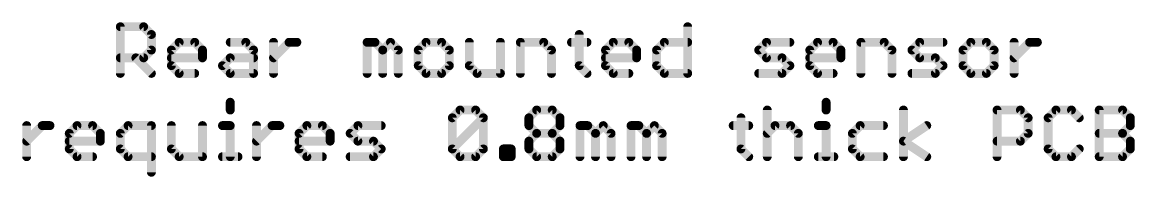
# Model space of a CAD drawing. Extents: x -0.1 to 53.2, y -0.1 to 26.1.
# Drawn here: x 27.78 to 53.25, y 10.76 to 14.29 of the extents above; entities that cross this region are included whole.
import ezdxf

# ---------------------------------------------------------------- set-up
doc = ezdxf.new("R2010")
doc.units = 0
doc.layers.add('20', color=7, linetype='CONTINUOUS')

msp = doc.modelspace()

# ---------------------------------------------------------------- linework, layer by layer
at = {"layer": '20', "const_width": 0.2032}
for points in [[(30.0221, 13.1191), (30.0221, 14.1868)], [(30.0221, 14.1868), (30.556, 14.1868)], [(30.556, 14.1868), (30.7339, 14.0089)], [(43.0126, 14.1868), (43.0126, 13.1191)], [(30.7339, 14.0089), (30.7339, 13.653)], [(40.5297, 14.0089), (40.5297, 13.2971)], [(31.1915, 13.653), (31.3695, 13.8309)], [(31.3695, 13.8309), (31.7254, 13.8309)], [(31.7254, 13.8309), (31.9033, 13.653)], [(32.5389, 13.8309), (32.8948, 13.8309)], [(32.8948, 13.8309), (33.0727, 13.653)], [(33.5303, 13.1191), (33.5303, 13.8309)], [(33.5303, 13.475), (33.8862, 13.8309)], [(33.8862, 13.8309), (34.0642, 13.8309)], [(35.6742, 13.1191), (35.6742, 13.8309)], [(35.6742, 13.8309), (35.8521, 13.8309)], [(35.8521, 13.8309), (36.0301, 13.653)], [(36.0301, 13.653), (36.208, 13.8309)], [(36.208, 13.8309), (36.386, 13.653)], [(37.0215, 13.8309), (36.8436, 13.653)], [(37.3774, 13.8309), (37.0215, 13.8309)], [(37.5554, 13.653), (37.3774, 13.8309)], [(38.013, 13.8309), (38.013, 13.2971)], [(38.7248, 13.1191), (38.7248, 13.8309)], [(39.1824, 13.1191), (39.1824, 13.8309)], [(39.1824, 13.8309), (39.7162, 13.8309)], [(39.7162, 13.8309), (39.8942, 13.653)], [(40.3518, 13.8309), (40.7077, 13.8309)], [(41.1314, 13.653), (41.3093, 13.8309)], [(41.3093, 13.8309), (41.6652, 13.8309)], [(41.6652, 13.8309), (41.8432, 13.653)], [(42.3008, 13.653), (42.4787, 13.8309)], [(42.4787, 13.8309), (43.0126, 13.8309)], [(44.6396, 13.653), (44.8175, 13.8309)], [(44.8175, 13.8309), (45.3514, 13.8309)], [(45.809, 13.653), (45.9869, 13.8309)], [(45.9869, 13.8309), (46.3428, 13.8309)], [(46.3428, 13.8309), (46.5208, 13.653)], [(46.9784, 13.1191), (46.9784, 13.8309)], [(46.9784, 13.8309), (47.5122, 13.8309)], [(47.5122, 13.8309), (47.6902, 13.653)], [(48.1478, 13.653), (48.3257, 13.8309)], [(48.3257, 13.8309), (48.8596, 13.8309)], [(49.4951, 13.8309), (49.3172, 13.653)], [(49.851, 13.8309), (49.4951, 13.8309)], [(50.029, 13.653), (49.851, 13.8309)], [(50.4866, 13.1191), (50.4866, 13.8309)], [(50.4866, 13.475), (50.8425, 13.8309)], [(50.8425, 13.8309), (51.0204, 13.8309)], [(30.556, 13.475), (30.0221, 13.475)], [(30.378, 13.475), (30.7339, 13.1191)], [(30.7339, 13.653), (30.556, 13.475)], [(31.1915, 13.2971), (31.1915, 13.653)], [(31.9033, 13.475), (31.1915, 13.475)], [(31.9033, 13.653), (31.9033, 13.475)], [(32.3609, 13.2971), (32.5389, 13.475)], [(32.5389, 13.475), (33.0727, 13.475)], [(33.0727, 13.653), (33.0727, 13.1191)], [(36.0301, 13.653), (36.0301, 13.1191)], [(36.386, 13.653), (36.386, 13.1191)], [(36.8436, 13.653), (36.8436, 13.2971)], [(37.5554, 13.2971), (37.5554, 13.653)], [(39.8942, 13.653), (39.8942, 13.1191)], [(41.1314, 13.2971), (41.1314, 13.653)], [(41.8432, 13.475), (41.1314, 13.475)], [(41.8432, 13.653), (41.8432, 13.475)], [(42.3008, 13.2971), (42.3008, 13.653)], [(44.8175, 13.475), (44.6396, 13.653)], [(45.1734, 13.475), (44.8175, 13.475)], [(45.3514, 13.2971), (45.1734, 13.475)], [(45.809, 13.2971), (45.809, 13.653)], [(46.5208, 13.475), (45.809, 13.475)], [(46.5208, 13.653), (46.5208, 13.475)], [(47.6902, 13.653), (47.6902, 13.1191)], [(48.3257, 13.475), (48.1478, 13.653)], [(48.6816, 13.475), (48.3257, 13.475)], [(48.8596, 13.2971), (48.6816, 13.475)], [(49.3172, 13.653), (49.3172, 13.2971)], [(50.029, 13.2971), (50.029, 13.653)], [(31.3695, 13.1191), (31.1915, 13.2971)], [(32.5389, 13.1191), (32.3609, 13.2971)], [(36.8436, 13.2971), (37.0215, 13.1191)], [(37.3774, 13.1191), (37.5554, 13.2971)], [(38.013, 13.2971), (38.1909, 13.1191)], [(40.5297, 13.2971), (40.7077, 13.1191)], [(41.3093, 13.1191), (41.1314, 13.2971)], [(42.4787, 13.1191), (42.3008, 13.2971)], [(45.1734, 13.1191), (45.3514, 13.2971)], [(45.9869, 13.1191), (45.809, 13.2971)], [(48.6816, 13.1191), (48.8596, 13.2971)], [(49.3172, 13.2971), (49.4951, 13.1191)], [(49.851, 13.1191), (50.029, 13.2971)], [(31.7254, 13.1191), (31.3695, 13.1191)], [(33.0727, 13.1191), (32.5389, 13.1191)], [(37.0215, 13.1191), (37.3774, 13.1191)], [(38.1909, 13.1191), (38.7248, 13.1191)], [(41.6652, 13.1191), (41.3093, 13.1191)], [(43.0126, 13.1191), (42.4787, 13.1191)], [(44.6396, 13.1191), (45.1734, 13.1191)], [(46.3428, 13.1191), (45.9869, 13.1191)], [(48.1478, 13.1191), (48.6816, 13.1191)], [(49.4951, 13.1191), (49.851, 13.1191)], [(32.5388, 12.4598), (32.5388, 12.2818)], [(46.1818, 12.4598), (46.1818, 12.2818)], [(37.6232, 12.1039), (37.8011, 12.2818)], [(37.8011, 12.2818), (38.157, 12.2818)], [(38.157, 12.2818), (38.335, 12.1039)], [(39.3773, 12.1039), (39.5552, 12.2818)], [(39.5552, 12.2818), (39.9111, 12.2818)], [(39.9111, 12.2818), (40.0891, 12.1039)], [(44.8345, 12.2818), (44.8345, 11.2141)], [(47.9528, 11.2141), (47.9528, 12.2818)], [(50.0967, 11.2141), (50.0967, 12.2818)], [(50.0967, 12.2818), (50.6306, 12.2818)], [(50.6306, 12.2818), (50.8085, 12.1039)], [(51.4441, 12.2818), (51.2661, 12.1039)], [(51.8, 12.2818), (51.4441, 12.2818)], [(51.9779, 12.1039), (51.8, 12.2818)], [(52.4355, 11.2141), (52.4355, 12.2818)], [(52.4355, 12.2818), (52.9694, 12.2818)], [(52.9694, 12.2818), (53.1473, 12.1039)], [(27.8782, 11.2141), (27.8782, 11.9259)], [(27.8782, 11.57), (28.2341, 11.9259)], [(28.2341, 11.9259), (28.4121, 11.9259)], [(28.8527, 11.748), (29.0307, 11.9259)], [(29.0307, 11.9259), (29.3866, 11.9259)], [(29.3866, 11.9259), (29.5645, 11.748)], [(30.2001, 11.9259), (30.0221, 11.748)], [(30.7339, 11.9259), (30.2001, 11.9259)], [(30.7339, 10.8582), (30.7339, 11.9259)], [(31.1915, 11.9259), (31.1915, 11.3921)], [(31.9033, 11.2141), (31.9033, 11.9259)], [(32.3609, 11.9259), (32.5388, 11.9259)], [(32.5388, 11.9259), (32.5388, 11.2141)], [(33.1405, 11.2141), (33.1405, 11.9259)], [(33.1405, 11.57), (33.4964, 11.9259)], [(33.4964, 11.9259), (33.6743, 11.9259)], [(34.115, 11.748), (34.2929, 11.9259)], [(34.2929, 11.9259), (34.6488, 11.9259)], [(34.6488, 11.9259), (34.8268, 11.748)], [(35.2844, 11.748), (35.4623, 11.9259)], [(35.4623, 11.9259), (35.9962, 11.9259)], [(37.6232, 11.3921), (37.6232, 12.1039)], [(37.6232, 11.3921), (38.335, 12.1039)], [(38.335, 12.1039), (38.335, 11.3921)], [(39.3773, 11.9259), (39.3773, 12.1039)], [(39.5552, 11.748), (39.3773, 11.9259)], [(40.0891, 11.9259), (39.9111, 11.748)], [(40.0891, 12.1039), (40.0891, 11.9259)], [(40.5467, 11.2141), (40.5467, 11.9259)], [(40.5467, 11.9259), (40.7246, 11.9259)], [(40.7246, 11.9259), (40.9026, 11.748)], [(40.9026, 11.748), (41.0805, 11.9259)], [(41.0805, 11.9259), (41.2585, 11.748)], [(41.7161, 11.2141), (41.7161, 11.9259)], [(41.7161, 11.9259), (41.894, 11.9259)], [(41.894, 11.9259), (42.072, 11.748)], [(42.072, 11.748), (42.2499, 11.9259)], [(42.2499, 11.9259), (42.4279, 11.748)], [(44.0549, 11.9259), (44.4108, 11.9259)], [(44.2328, 12.1039), (44.2328, 11.3921)], [(44.8345, 11.748), (45.0124, 11.9259)], [(45.0124, 11.9259), (45.3683, 11.9259)], [(45.3683, 11.9259), (45.5463, 11.748)], [(46.0039, 11.9259), (46.1818, 11.9259)], [(46.1818, 11.9259), (46.1818, 11.2141)], [(46.9614, 11.9259), (46.7835, 11.748)], [(47.4953, 11.9259), (46.9614, 11.9259)], [(47.9528, 11.57), (48.4867, 11.9259)], [(50.8085, 12.1039), (50.8085, 11.748)], [(51.2661, 12.1039), (51.2661, 11.3921)], [(53.1473, 11.9259), (52.9694, 11.748)], [(53.1473, 12.1039), (53.1473, 11.9259)], [(28.8527, 11.3921), (28.8527, 11.748)], [(29.5645, 11.748), (29.5645, 11.57)], [(30.0221, 11.748), (30.0221, 11.3921)], [(34.115, 11.3921), (34.115, 11.748)], [(34.8268, 11.748), (34.8268, 11.57)], [(35.4623, 11.57), (35.2844, 11.748)], [(39.3773, 11.57), (39.5552, 11.748)], [(39.5552, 11.748), (39.9111, 11.748)], [(39.9111, 11.748), (40.0891, 11.57)], [(40.9026, 11.748), (40.9026, 11.2141)], [(41.2585, 11.748), (41.2585, 11.2141)], [(42.072, 11.748), (42.072, 11.2141)], [(42.4279, 11.748), (42.4279, 11.2141)], [(45.5463, 11.748), (45.5463, 11.2141)], [(46.7835, 11.748), (46.7835, 11.3921)], [(50.8085, 11.748), (50.6306, 11.57)], [(52.4355, 11.748), (52.9694, 11.748)], [(52.9694, 11.748), (53.1473, 11.57)], [(29.5645, 11.57), (28.8527, 11.57)], [(29.0307, 11.2141), (28.8527, 11.3921)], [(30.0221, 11.3921), (30.2001, 11.2141)], [(31.1915, 11.3921), (31.3694, 11.2141)], [(34.8268, 11.57), (34.115, 11.57)], [(34.2929, 11.2141), (34.115, 11.3921)], [(35.8182, 11.57), (35.4623, 11.57)], [(35.9962, 11.3921), (35.8182, 11.57)], [(35.8182, 11.2141), (35.9962, 11.3921)], [(37.8011, 11.2141), (37.6232, 11.3921)], [(38.335, 11.3921), (38.157, 11.2141)], [(38.7926, 11.2141), (38.7926, 11.3921)], [(38.7926, 11.3921), (38.9705, 11.3921)], [(38.9705, 11.3921), (38.9705, 11.2141)], [(39.3773, 11.3921), (39.3773, 11.57)], [(39.5552, 11.2141), (39.3773, 11.3921)], [(40.0891, 11.3921), (39.9111, 11.2141)], [(40.0891, 11.57), (40.0891, 11.3921)], [(44.2328, 11.3921), (44.4108, 11.2141)], [(46.7835, 11.3921), (46.9614, 11.2141)], [(48.4867, 11.2141), (47.9528, 11.57)], [(50.6306, 11.57), (50.0967, 11.57)], [(51.2661, 11.3921), (51.4441, 11.2141)], [(51.8, 11.2141), (51.9779, 11.3921)], [(53.1473, 11.3921), (52.9694, 11.2141)], [(53.1473, 11.57), (53.1473, 11.3921)], [(29.3866, 11.2141), (29.0307, 11.2141)], [(30.2001, 11.2141), (30.7339, 11.2141)], [(31.3694, 11.2141), (31.9033, 11.2141)], [(32.3609, 11.2141), (32.7168, 11.2141)], [(34.6488, 11.2141), (34.2929, 11.2141)], [(35.2844, 11.2141), (35.8182, 11.2141)], [(38.157, 11.2141), (37.8011, 11.2141)], [(38.9705, 11.2141), (38.7926, 11.2141)], [(39.9111, 11.2141), (39.5552, 11.2141)], [(46.0039, 11.2141), (46.3598, 11.2141)], [(46.9614, 11.2141), (47.4953, 11.2141)], [(51.4441, 11.2141), (51.8, 11.2141)], [(52.9694, 11.2141), (52.4355, 11.2141)]]:
    msp.add_lwpolyline(points, dxfattribs=at)
at = {"layer": '20', "const_width": 0.1016}
for points in [[(30.0729, 14.1868, 1), (29.9713, 14.1868)], [(30.0221, 14.2376, 1), (30.0221, 14.136)], [(30.5919, 14.2227, 1), (30.52, 14.1509)], [(30.556, 14.136, 1), (30.556, 14.2376)], [(43.0634, 14.1868, 1), (42.9618, 14.1868)], [(30.7847, 14.0089, 1), (30.6831, 14.0089)], [(30.698, 13.9729, 1), (30.7698, 14.0448)], [(40.5805, 14.0089, 1), (40.4789, 14.0089)], [(31.3695, 13.8817, 1), (31.3695, 13.7801)], [(31.4054, 13.795, 1), (31.3335, 13.8668)], [(31.7613, 13.8668, 1), (31.6894, 13.795)], [(31.7254, 13.7801, 1), (31.7254, 13.8817)], [(32.5389, 13.8817, 1), (32.5389, 13.7801)], [(32.9307, 13.8668, 1), (32.8588, 13.795)], [(32.8948, 13.7801, 1), (32.8948, 13.8817)], [(33.5811, 13.8309, 1), (33.4795, 13.8309)], [(33.8862, 13.8817, 1), (33.8862, 13.7801)], [(33.9221, 13.795, 1), (33.8503, 13.8668)], [(34.0642, 13.7801, 1), (34.0642, 13.8817)], [(35.725, 13.8309, 1), (35.6234, 13.8309)], [(35.6742, 13.8817, 1), (35.6742, 13.7801)], [(35.8881, 13.8668, 1), (35.8162, 13.795)], [(35.8521, 13.7801, 1), (35.8521, 13.8817)], [(36.244, 13.8668, 1), (36.1721, 13.795)], [(36.244, 13.795, 1), (36.1721, 13.8668)], [(37.0215, 13.8817, 1), (37.0215, 13.7801)], [(37.0575, 13.795, 1), (36.9856, 13.8668)], [(37.4134, 13.8668, 1), (37.3415, 13.795)], [(37.3774, 13.7801, 1), (37.3774, 13.8817)], [(38.0638, 13.8309, 1), (37.9622, 13.8309)], [(38.7756, 13.8309, 1), (38.674, 13.8309)], [(39.2332, 13.8309, 1), (39.1316, 13.8309)], [(39.1824, 13.8817, 1), (39.1824, 13.7801)], [(39.7522, 13.8668, 1), (39.6803, 13.795)], [(39.7162, 13.7801, 1), (39.7162, 13.8817)], [(40.3518, 13.8817, 1), (40.3518, 13.7801)], [(40.7077, 13.7801, 1), (40.7077, 13.8817)], [(41.3093, 13.8817, 1), (41.3093, 13.7801)], [(41.3452, 13.795, 1), (41.2734, 13.8668)], [(41.7012, 13.8668, 1), (41.6293, 13.795)], [(41.6652, 13.7801, 1), (41.6652, 13.8817)], [(42.4787, 13.8817, 1), (42.4787, 13.7801)], [(42.5146, 13.795, 1), (42.4428, 13.8668)], [(43.0126, 13.7801, 1), (43.0126, 13.8817)], [(44.8175, 13.8817, 1), (44.8175, 13.7801)], [(44.8534, 13.795, 1), (44.7816, 13.8668)], [(45.3514, 13.7801, 1), (45.3514, 13.8817)], [(45.9869, 13.8817, 1), (45.9869, 13.7801)], [(46.0228, 13.795, 1), (45.951, 13.8668)], [(46.3787, 13.8668, 1), (46.3069, 13.795)], [(46.3428, 13.7801, 1), (46.3428, 13.8817)], [(47.0292, 13.8309, 1), (46.9276, 13.8309)], [(46.9784, 13.8817, 1), (46.9784, 13.7801)], [(47.5481, 13.8668, 1), (47.4763, 13.795)], [(47.5122, 13.7801, 1), (47.5122, 13.8817)], [(48.3257, 13.8817, 1), (48.3257, 13.7801)], [(48.3616, 13.795, 1), (48.2898, 13.8668)], [(48.8596, 13.7801, 1), (48.8596, 13.8817)], [(49.4951, 13.8817, 1), (49.4951, 13.7801)], [(49.531, 13.795, 1), (49.4592, 13.8668)], [(49.8869, 13.8668, 1), (49.8151, 13.795)], [(49.851, 13.7801, 1), (49.851, 13.8817)], [(50.5374, 13.8309, 1), (50.4357, 13.8309)], [(50.8425, 13.8817, 1), (50.8425, 13.7801)], [(50.8784, 13.795, 1), (50.8065, 13.8668)], [(51.0204, 13.7801, 1), (51.0204, 13.8817)], [(30.0221, 13.5258, 1), (30.0221, 13.4242)], [(30.4139, 13.5109, 1), (30.3421, 13.4391)], [(30.52, 13.5109, 1), (30.5919, 13.4391)], [(30.556, 13.4242, 1), (30.556, 13.5258)], [(30.6831, 13.653, 1), (30.7847, 13.653)], [(30.7698, 13.617, 1), (30.698, 13.6889)], [(31.2423, 13.653, 1), (31.1407, 13.653)], [(31.1556, 13.6889, 1), (31.2274, 13.617)], [(31.1915, 13.5258, 1), (31.1915, 13.4242)], [(31.9541, 13.653, 1), (31.8525, 13.653)], [(31.8525, 13.475, 1), (31.9541, 13.475)], [(31.8674, 13.617, 1), (31.9392, 13.6889)], [(31.9033, 13.4242, 1), (31.9033, 13.5258)], [(32.5389, 13.5258, 1), (32.5389, 13.4242)], [(32.5748, 13.4391, 1), (32.5029, 13.5109)], [(33.1235, 13.653, 1), (33.0219, 13.653)], [(33.0368, 13.617, 1), (33.1086, 13.6889)], [(33.0727, 13.4242, 1), (33.0727, 13.5258)], [(33.4944, 13.5109, 1), (33.5662, 13.4391)], [(36.0809, 13.653, 1), (35.9793, 13.653)], [(35.9942, 13.6889, 1), (36.066, 13.617)], [(35.9942, 13.617, 1), (36.066, 13.6889)], [(36.4368, 13.653, 1), (36.3352, 13.653)], [(36.3501, 13.617, 1), (36.4219, 13.6889)], [(36.8944, 13.653, 1), (36.7928, 13.653)], [(36.8077, 13.6889, 1), (36.8795, 13.617)], [(37.6062, 13.653, 1), (37.5046, 13.653)], [(37.5195, 13.617, 1), (37.5913, 13.6889)], [(39.945, 13.653, 1), (39.8434, 13.653)], [(39.8583, 13.617, 1), (39.9301, 13.6889)], [(41.1822, 13.653, 1), (41.0806, 13.653)], [(41.0955, 13.6889, 1), (41.1673, 13.617)], [(41.1314, 13.5258, 1), (41.1314, 13.4242)], [(41.894, 13.653, 1), (41.7924, 13.653)], [(41.7924, 13.475, 1), (41.894, 13.475)], [(41.8073, 13.617, 1), (41.8791, 13.6889)], [(41.8432, 13.4242, 1), (41.8432, 13.5258)], [(42.3516, 13.653, 1), (42.25, 13.653)], [(42.2649, 13.6889, 1), (42.3367, 13.617)], [(44.6755, 13.6889, 1), (44.6036, 13.617)], [(44.6036, 13.6889, 1), (44.6755, 13.617)], [(44.8175, 13.5258, 1), (44.8175, 13.4242)], [(44.7816, 13.4391, 1), (44.8534, 13.5109)], [(45.2093, 13.5109, 1), (45.1375, 13.4391)], [(45.1734, 13.4242, 1), (45.1734, 13.5258)], [(45.773, 13.6889, 1), (45.8449, 13.617)], [(45.8598, 13.653, 1), (45.7582, 13.653)], [(45.809, 13.5258, 1), (45.809, 13.4242)], [(46.5716, 13.653, 1), (46.47, 13.653)], [(46.47, 13.475, 1), (46.5716, 13.475)], [(46.4848, 13.617, 1), (46.5567, 13.6889)], [(46.5208, 13.4242, 1), (46.5208, 13.5258)], [(47.741, 13.653, 1), (47.6394, 13.653)], [(47.6542, 13.617, 1), (47.7261, 13.6889)], [(48.1837, 13.6889, 1), (48.1118, 13.617)], [(48.1118, 13.6889, 1), (48.1837, 13.617)], [(48.3257, 13.5258, 1), (48.3257, 13.4242)], [(48.2898, 13.4391, 1), (48.3616, 13.5109)], [(48.7175, 13.5109, 1), (48.6457, 13.4391)], [(48.6816, 13.4242, 1), (48.6816, 13.5258)], [(49.2812, 13.6889, 1), (49.3531, 13.617)], [(49.368, 13.653, 1), (49.2664, 13.653)], [(50.0798, 13.653, 1), (49.9782, 13.653)], [(49.993, 13.617, 1), (50.0649, 13.6889)], [(50.4506, 13.5109, 1), (50.5225, 13.4391)], [(31.2274, 13.333, 1), (31.1556, 13.2611)], [(31.1407, 13.2971, 1), (31.2423, 13.2971)], [(32.3968, 13.333, 1), (32.325, 13.2611)], [(32.325, 13.333, 1), (32.3968, 13.2611)], [(36.8795, 13.333, 1), (36.8077, 13.2611)], [(36.7928, 13.2971, 1), (36.8944, 13.2971)], [(37.5046, 13.2971, 1), (37.6062, 13.2971)], [(37.5913, 13.2611, 1), (37.5195, 13.333)], [(38.0489, 13.333, 1), (37.9771, 13.2611)], [(37.9622, 13.2971, 1), (38.0638, 13.2971)], [(40.5656, 13.333, 1), (40.4938, 13.2611)], [(40.4789, 13.2971, 1), (40.5805, 13.2971)], [(41.1673, 13.333, 1), (41.0955, 13.2611)], [(41.0806, 13.2971, 1), (41.1822, 13.2971)], [(42.3367, 13.333, 1), (42.2649, 13.2611)], [(42.25, 13.2971, 1), (42.3516, 13.2971)], [(45.3873, 13.2611, 1), (45.3155, 13.333)], [(45.3155, 13.2611, 1), (45.3873, 13.333)], [(45.8449, 13.333, 1), (45.773, 13.2611)], [(45.7582, 13.2971, 1), (45.8598, 13.2971)], [(48.8955, 13.2611, 1), (48.8236, 13.333)], [(48.8236, 13.2611, 1), (48.8955, 13.333)], [(49.3531, 13.333, 1), (49.2812, 13.2611)], [(49.2664, 13.2971, 1), (49.368, 13.2971)], [(49.9782, 13.2971, 1), (50.0798, 13.2971)], [(50.0649, 13.2611, 1), (49.993, 13.333)], [(29.9713, 13.1191, 1), (30.0729, 13.1191)], [(30.698, 13.0832, 1), (30.7698, 13.155)], [(31.3695, 13.1699, 1), (31.3695, 13.0683)], [(31.3335, 13.0832, 1), (31.4054, 13.155)], [(31.7254, 13.0683, 1), (31.7254, 13.1699)], [(32.5389, 13.1699, 1), (32.5389, 13.0683)], [(32.5029, 13.0832, 1), (32.5748, 13.155)], [(33.0219, 13.1191, 1), (33.1235, 13.1191)], [(33.0727, 13.0683, 1), (33.0727, 13.1699)], [(33.4795, 13.1191, 1), (33.5811, 13.1191)], [(35.6234, 13.1191, 1), (35.725, 13.1191)], [(35.9793, 13.1191, 1), (36.0809, 13.1191)], [(36.3352, 13.1191, 1), (36.4368, 13.1191)], [(37.0215, 13.1699, 1), (37.0215, 13.0683)], [(36.9856, 13.0832, 1), (37.0575, 13.155)], [(37.3415, 13.155, 1), (37.4134, 13.0832)], [(37.3774, 13.0683, 1), (37.3774, 13.1699)], [(38.1909, 13.1699, 1), (38.1909, 13.0683)], [(38.155, 13.0832, 1), (38.2269, 13.155)], [(38.674, 13.1191, 1), (38.7756, 13.1191)], [(38.7248, 13.0683, 1), (38.7248, 13.1699)], [(39.1316, 13.1191, 1), (39.2332, 13.1191)], [(39.8434, 13.1191, 1), (39.945, 13.1191)], [(40.6718, 13.0832, 1), (40.7436, 13.155)], [(41.3093, 13.1699, 1), (41.3093, 13.0683)], [(41.2734, 13.0832, 1), (41.3452, 13.155)], [(41.6652, 13.0683, 1), (41.6652, 13.1699)], [(42.4787, 13.1699, 1), (42.4787, 13.0683)], [(42.4428, 13.0832, 1), (42.5146, 13.155)], [(42.9618, 13.1191, 1), (43.0634, 13.1191)], [(43.0126, 13.0683, 1), (43.0126, 13.1699)], [(44.6396, 13.1699, 1), (44.6396, 13.0683)], [(45.1375, 13.155, 1), (45.2093, 13.0832)], [(45.1734, 13.0683, 1), (45.1734, 13.1699)], [(45.9869, 13.1699, 1), (45.9869, 13.0683)], [(45.951, 13.0832, 1), (46.0228, 13.155)], [(46.3428, 13.0683, 1), (46.3428, 13.1699)], [(46.9276, 13.1191, 1), (47.0292, 13.1191)], [(47.6394, 13.1191, 1), (47.741, 13.1191)], [(48.1478, 13.1699, 1), (48.1478, 13.0683)], [(48.6457, 13.155, 1), (48.7175, 13.0832)], [(48.6816, 13.0683, 1), (48.6816, 13.1699)], [(49.4951, 13.1699, 1), (49.4951, 13.0683)], [(49.4592, 13.0832, 1), (49.531, 13.155)], [(49.8151, 13.155, 1), (49.8869, 13.0832)], [(49.851, 13.0683, 1), (49.851, 13.1699)], [(50.4357, 13.1191, 1), (50.5374, 13.1191)], [(32.5896, 12.4598, 1), (32.488, 12.4598)], [(46.2326, 12.4598, 1), (46.131, 12.4598)], [(32.488, 12.2818, 1), (32.5896, 12.2818)], [(37.8011, 12.3326, 1), (37.8011, 12.231)], [(37.837, 12.2459, 1), (37.7652, 12.3177)], [(38.193, 12.3177, 1), (38.1211, 12.2459)], [(38.157, 12.231, 1), (38.157, 12.3326)], [(39.5552, 12.3326, 1), (39.5552, 12.231)], [(39.5911, 12.2459, 1), (39.5193, 12.3177)], [(39.947, 12.3177, 1), (39.8752, 12.2459)], [(39.9111, 12.231, 1), (39.9111, 12.3326)], [(44.8853, 12.2818, 1), (44.7837, 12.2818)], [(46.131, 12.2818, 1), (46.2326, 12.2818)], [(48.0036, 12.2818, 1), (47.902, 12.2818)], [(50.1475, 12.2818, 1), (50.0459, 12.2818)], [(50.0967, 12.3326, 1), (50.0967, 12.231)], [(50.6665, 12.3177, 1), (50.5947, 12.2459)], [(50.6306, 12.231, 1), (50.6306, 12.3326)], [(51.4441, 12.3326, 1), (51.4441, 12.231)], [(51.48, 12.2459, 1), (51.4082, 12.3177)], [(51.8359, 12.3177, 1), (51.7641, 12.2459)], [(51.8, 12.231, 1), (51.8, 12.3326)], [(52.4863, 12.2818, 1), (52.3847, 12.2818)], [(52.4355, 12.3326, 1), (52.4355, 12.231)], [(53.0053, 12.3177, 1), (52.9335, 12.2459)], [(52.9694, 12.231, 1), (52.9694, 12.3326)], [(27.929, 11.9259, 1), (27.8274, 11.9259)], [(28.2341, 11.9767, 1), (28.2341, 11.8751)], [(28.27, 11.89, 1), (28.1982, 11.9618)], [(28.4121, 11.8751, 1), (28.4121, 11.9767)], [(29.0307, 11.9767, 1), (29.0307, 11.8751)], [(29.0666, 11.89, 1), (28.9947, 11.9618)], [(29.4225, 11.9618, 1), (29.3506, 11.89)], [(29.3866, 11.8751, 1), (29.3866, 11.9767)], [(30.2001, 11.9767, 1), (30.2001, 11.8751)], [(30.236, 11.89, 1), (30.1641, 11.9618)], [(30.7847, 11.9259, 1), (30.6831, 11.9259)], [(30.7339, 11.8751, 1), (30.7339, 11.9767)], [(31.2423, 11.9259, 1), (31.1407, 11.9259)], [(31.9541, 11.9259, 1), (31.8525, 11.9259)], [(32.3609, 11.9767, 1), (32.3609, 11.8751)], [(32.5896, 11.9259, 1), (32.488, 11.9259)], [(32.5388, 11.8751, 1), (32.5388, 11.9767)], [(33.1913, 11.9259, 1), (33.0897, 11.9259)], [(33.4964, 11.9767, 1), (33.4964, 11.8751)], [(33.5323, 11.89, 1), (33.4605, 11.9618)], [(33.6743, 11.8751, 1), (33.6743, 11.9767)], [(34.2929, 11.9767, 1), (34.2929, 11.8751)], [(34.3289, 11.89, 1), (34.257, 11.9618)], [(34.6848, 11.9618, 1), (34.6129, 11.89)], [(34.6488, 11.8751, 1), (34.6488, 11.9767)], [(35.4623, 11.9767, 1), (35.4623, 11.8751)], [(35.4983, 11.89, 1), (35.4264, 11.9618)], [(35.9962, 11.8751, 1), (35.9962, 11.9767)], [(37.674, 12.1039, 1), (37.5724, 12.1039)], [(37.5873, 12.1398, 1), (37.6591, 12.0679)], [(38.3858, 12.1039, 1), (38.2842, 12.1039)], [(38.3709, 12.0679, 1), (38.2991, 12.1398)], [(38.2991, 12.0679, 1), (38.3709, 12.1398)], [(39.4281, 12.1039, 1), (39.3265, 12.1039)], [(39.3414, 12.1398, 1), (39.4132, 12.0679)], [(39.4132, 11.9618, 1), (39.3414, 11.89)], [(39.3265, 11.9259, 1), (39.4281, 11.9259)], [(40.1399, 12.1039, 1), (40.0383, 12.1039)], [(40.0383, 11.9259, 1), (40.1399, 11.9259)], [(40.0532, 12.0679, 1), (40.125, 12.1398)], [(40.125, 11.89, 1), (40.0532, 11.9618)], [(40.5975, 11.9259, 1), (40.4959, 11.9259)], [(40.5467, 11.9767, 1), (40.5467, 11.8751)], [(40.7605, 11.9618, 1), (40.6887, 11.89)], [(40.7246, 11.8751, 1), (40.7246, 11.9767)], [(41.1164, 11.9618, 1), (41.0446, 11.89)], [(41.1164, 11.89, 1), (41.0446, 11.9618)], [(41.7669, 11.9259, 1), (41.6653, 11.9259)], [(41.7161, 11.9767, 1), (41.7161, 11.8751)], [(41.9299, 11.9618, 1), (41.8581, 11.89)], [(41.894, 11.8751, 1), (41.894, 11.9767)], [(42.2858, 11.9618, 1), (42.214, 11.89)], [(42.2858, 11.89, 1), (42.214, 11.9618)], [(44.0549, 11.9767, 1), (44.0549, 11.8751)], [(44.2836, 12.1039, 1), (44.182, 12.1039)], [(44.4108, 11.8751, 1), (44.4108, 11.9767)], [(45.0124, 11.9767, 1), (45.0124, 11.8751)], [(45.0483, 11.89, 1), (44.9765, 11.9618)], [(45.4042, 11.9618, 1), (45.3324, 11.89)], [(45.3683, 11.8751, 1), (45.3683, 11.9767)], [(46.0039, 11.9767, 1), (46.0039, 11.8751)], [(46.2326, 11.9259, 1), (46.131, 11.9259)], [(46.1818, 11.8751, 1), (46.1818, 11.9767)], [(46.9614, 11.9767, 1), (46.9614, 11.8751)], [(46.9973, 11.89, 1), (46.9255, 11.9618)], [(47.4953, 11.8751, 1), (47.4953, 11.9767)], [(48.5149, 11.8836, 1), (48.4585, 11.9682)], [(50.8593, 12.1039, 1), (50.7577, 12.1039)], [(50.7726, 12.0679, 1), (50.8445, 12.1398)], [(51.3169, 12.1039, 1), (51.2153, 12.1039)], [(51.2302, 12.1398, 1), (51.3021, 12.0679)], [(51.942, 12.0679, 1), (52.0139, 12.1398)], [(53.1981, 12.1039, 1), (53.0965, 12.1039)], [(53.0965, 11.9259, 1), (53.1981, 11.9259)], [(53.1114, 12.0679, 1), (53.1833, 12.1398)], [(53.1833, 11.89, 1), (53.1114, 11.9618)], [(28.9035, 11.748, 1), (28.8019, 11.748)], [(28.8168, 11.7839, 1), (28.8886, 11.712)], [(29.6153, 11.748, 1), (29.5137, 11.748)], [(29.5286, 11.712, 1), (29.6004, 11.7839)], [(30.0729, 11.748, 1), (29.9713, 11.748)], [(29.9862, 11.7839, 1), (30.058, 11.712)], [(34.1658, 11.748, 1), (34.0642, 11.748)], [(34.0791, 11.7839, 1), (34.1509, 11.712)], [(34.8776, 11.748, 1), (34.776, 11.748)], [(34.7909, 11.712, 1), (34.8627, 11.7839)], [(35.3203, 11.7839, 1), (35.2485, 11.712)], [(35.2485, 11.7839, 1), (35.3203, 11.712)], [(39.5552, 11.7988, 1), (39.5552, 11.6972)], [(39.5911, 11.712, 1), (39.5193, 11.7839)], [(39.5193, 11.712, 1), (39.5911, 11.7839)], [(39.947, 11.7839, 1), (39.8752, 11.712)], [(39.8752, 11.7839, 1), (39.947, 11.712)], [(39.9111, 11.6972, 1), (39.9111, 11.7988)], [(40.9534, 11.748, 1), (40.8518, 11.748)], [(40.8667, 11.7839, 1), (40.9385, 11.712)], [(40.8667, 11.712, 1), (40.9385, 11.7839)], [(41.3093, 11.748, 1), (41.2077, 11.748)], [(41.2226, 11.712, 1), (41.2944, 11.7839)], [(42.036, 11.7839, 1), (42.1079, 11.712)], [(42.1228, 11.748, 1), (42.0212, 11.748)], [(42.036, 11.712, 1), (42.1079, 11.7839)], [(42.4787, 11.748, 1), (42.3771, 11.748)], [(42.392, 11.712, 1), (42.4638, 11.7839)], [(44.7985, 11.7839, 1), (44.8704, 11.712)], [(45.5971, 11.748, 1), (45.4955, 11.748)], [(45.5103, 11.712, 1), (45.5822, 11.7839)], [(46.8343, 11.748, 1), (46.7326, 11.748)], [(46.7475, 11.7839, 1), (46.8194, 11.712)], [(50.7577, 11.748, 1), (50.8593, 11.748)], [(50.8445, 11.712, 1), (50.7726, 11.7839)], [(52.4355, 11.7988, 1), (52.4355, 11.6972)], [(53.0053, 11.7839, 1), (52.9335, 11.712)], [(52.9335, 11.7839, 1), (53.0053, 11.712)], [(52.9694, 11.6972, 1), (52.9694, 11.7988)], [(27.8423, 11.6059, 1), (27.9141, 11.5341)], [(28.8527, 11.6208, 1), (28.8527, 11.5192)], [(28.8886, 11.428, 1), (28.8168, 11.3561)], [(29.5137, 11.57, 1), (29.6153, 11.57)], [(29.5645, 11.5192, 1), (29.5645, 11.6208)], [(30.058, 11.428, 1), (29.9862, 11.3561)], [(31.2274, 11.428, 1), (31.1556, 11.3561)], [(33.1046, 11.6059, 1), (33.1764, 11.5341)], [(34.115, 11.6208, 1), (34.115, 11.5192)], [(34.1509, 11.428, 1), (34.0791, 11.3561)], [(34.776, 11.57, 1), (34.8776, 11.57)], [(34.8268, 11.5192, 1), (34.8268, 11.6208)], [(35.4623, 11.6208, 1), (35.4623, 11.5192)], [(35.4264, 11.5341, 1), (35.4983, 11.6059)], [(35.8542, 11.6059, 1), (35.7823, 11.5341)], [(35.8182, 11.5192, 1), (35.8182, 11.6208)], [(36.0321, 11.3561, 1), (35.9603, 11.428)], [(35.9603, 11.3561, 1), (36.0321, 11.428)], [(37.6591, 11.428, 1), (37.5873, 11.3561)], [(37.5873, 11.428, 1), (37.6591, 11.3561)], [(38.3709, 11.3561, 1), (38.2991, 11.428)], [(38.8434, 11.3921, 1), (38.7418, 11.3921)], [(38.7926, 11.4429, 1), (38.7926, 11.3413)], [(39.0213, 11.3921, 1), (38.9197, 11.3921)], [(38.9705, 11.3413, 1), (38.9705, 11.4429)], [(39.4281, 11.57, 1), (39.3265, 11.57)], [(39.3414, 11.6059, 1), (39.4132, 11.5341)], [(39.4132, 11.428, 1), (39.3414, 11.3561)], [(40.1399, 11.57, 1), (40.0383, 11.57)], [(40.0532, 11.5341, 1), (40.125, 11.6059)], [(40.125, 11.3561, 1), (40.0532, 11.428)], [(44.2687, 11.428, 1), (44.1969, 11.3561)], [(46.8194, 11.428, 1), (46.7475, 11.3561)], [(47.981, 11.6123, 1), (47.9247, 11.5277)], [(47.9247, 11.6123, 1), (47.981, 11.5277)], [(50.0967, 11.6208, 1), (50.0967, 11.5192)], [(50.5947, 11.6059, 1), (50.6665, 11.5341)], [(50.6306, 11.5192, 1), (50.6306, 11.6208)], [(51.3021, 11.428, 1), (51.2302, 11.3561)], [(52.0139, 11.3561, 1), (51.942, 11.428)], [(53.1981, 11.57, 1), (53.0965, 11.57)], [(53.1114, 11.5341, 1), (53.1833, 11.6059)], [(53.1833, 11.3561, 1), (53.1114, 11.428)], [(27.8274, 11.2141, 1), (27.929, 11.2141)], [(28.8019, 11.3921, 1), (28.9035, 11.3921)], [(29.0307, 11.2649, 1), (29.0307, 11.1633)], [(28.9947, 11.1782, 1), (29.0666, 11.25)], [(29.3866, 11.1633, 1), (29.3866, 11.2649)], [(29.9713, 11.3921, 1), (30.0729, 11.3921)], [(30.2001, 11.2649, 1), (30.2001, 11.1633)], [(30.1641, 11.1782, 1), (30.236, 11.25)], [(30.7339, 11.1633, 1), (30.7339, 11.2649)], [(31.1407, 11.3921, 1), (31.2423, 11.3921)], [(31.3694, 11.2649, 1), (31.3694, 11.1633)], [(31.3335, 11.1782, 1), (31.4054, 11.25)], [(31.8525, 11.2141, 1), (31.9541, 11.2141)], [(31.9033, 11.1633, 1), (31.9033, 11.2649)], [(32.3609, 11.2649, 1), (32.3609, 11.1633)], [(32.488, 11.2141, 1), (32.5896, 11.2141)], [(32.7168, 11.1633, 1), (32.7168, 11.2649)], [(33.0897, 11.2141, 1), (33.1913, 11.2141)], [(34.0642, 11.3921, 1), (34.1658, 11.3921)], [(34.2929, 11.2649, 1), (34.2929, 11.1633)], [(34.257, 11.1782, 1), (34.3289, 11.25)], [(34.6488, 11.1633, 1), (34.6488, 11.2649)], [(35.2844, 11.2649, 1), (35.2844, 11.1633)], [(35.7823, 11.25, 1), (35.8542, 11.1782)], [(35.8182, 11.1633, 1), (35.8182, 11.2649)], [(37.5724, 11.3921, 1), (37.674, 11.3921)], [(37.8011, 11.2649, 1), (37.8011, 11.1633)], [(37.7652, 11.1782, 1), (37.837, 11.25)], [(38.1211, 11.25, 1), (38.193, 11.1782)], [(38.157, 11.1633, 1), (38.157, 11.2649)], [(38.2842, 11.3921, 1), (38.3858, 11.3921)], [(38.7926, 11.2649, 1), (38.7926, 11.1633)], [(38.7418, 11.2141, 1), (38.8434, 11.2141)], [(38.9197, 11.2141, 1), (39.0213, 11.2141)], [(38.9705, 11.1633, 1), (38.9705, 11.2649)], [(39.3265, 11.3921, 1), (39.4281, 11.3921)], [(39.5552, 11.2649, 1), (39.5552, 11.1633)], [(39.5193, 11.1782, 1), (39.5911, 11.25)], [(39.8752, 11.25, 1), (39.947, 11.1782)], [(39.9111, 11.1633, 1), (39.9111, 11.2649)], [(40.0383, 11.3921, 1), (40.1399, 11.3921)], [(40.4959, 11.2141, 1), (40.5975, 11.2141)], [(40.8518, 11.2141, 1), (40.9534, 11.2141)], [(41.2077, 11.2141, 1), (41.3093, 11.2141)], [(41.6653, 11.2141, 1), (41.7669, 11.2141)], [(42.0212, 11.2141, 1), (42.1228, 11.2141)], [(42.3771, 11.2141, 1), (42.4787, 11.2141)], [(44.182, 11.3921, 1), (44.2836, 11.3921)], [(44.3748, 11.1782, 1), (44.4467, 11.25)], [(44.7837, 11.2141, 1), (44.8853, 11.2141)], [(45.4955, 11.2141, 1), (45.5971, 11.2141)], [(46.0039, 11.2649, 1), (46.0039, 11.1633)], [(46.131, 11.2141, 1), (46.2326, 11.2141)], [(46.3598, 11.1633, 1), (46.3598, 11.2649)], [(46.7326, 11.3921, 1), (46.8343, 11.3921)], [(46.9614, 11.2649, 1), (46.9614, 11.1633)], [(46.9255, 11.1782, 1), (46.9973, 11.25)], [(47.4953, 11.1633, 1), (47.4953, 11.2649)], [(47.902, 11.2141, 1), (48.0036, 11.2141)], [(48.4585, 11.1718, 1), (48.5149, 11.2564)], [(50.0459, 11.2141, 1), (50.1475, 11.2141)], [(51.2153, 11.3921, 1), (51.3169, 11.3921)], [(51.4441, 11.2649, 1), (51.4441, 11.1633)], [(51.4082, 11.1782, 1), (51.48, 11.25)], [(51.7641, 11.25, 1), (51.8359, 11.1782)], [(51.8, 11.1633, 1), (51.8, 11.2649)], [(52.4355, 11.2649, 1), (52.4355, 11.1633)], [(52.3847, 11.2141, 1), (52.4863, 11.2141)], [(52.9335, 11.25, 1), (53.0053, 11.1782)], [(52.9694, 11.1633, 1), (52.9694, 11.2649)], [(53.0965, 11.3921, 1), (53.1981, 11.3921)], [(30.6831, 10.8582, 1), (30.7847, 10.8582)]]:
    msp.add_lwpolyline(points, format="xyb", dxfattribs=at)

doc.saveas('drawing.dxf')
